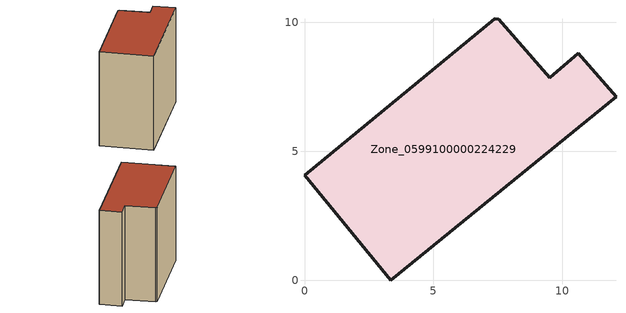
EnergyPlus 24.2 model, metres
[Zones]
Zone_0599100000224229
 floor ground (C_G): 0,4.07 7.38,10.14 7.53,10.12 9.51,7.85 10.62,8.81 12.09,7.12 3.35,0 z0
 wall outside (C_F): 3.35,0 12.09,7.12 10.62,8.81 9.51,7.85 7.53,10.12 7.38,10.14 0,4.07 3.35,0 z0:9.91
 roof outside (C_R): 7.38,10.14 0,4.07 3.35,0 12.09,7.12 10.62,8.81 9.51,7.85 7.53,10.12 z9.91
[BUILDING]
Pand.0599100000224229: North Axis=0; Terrain=City; Loads Convergence Tolerance Value=0.04; Temperature Convergence Tolerance Value=0.4; Solar Distribution=FullExterior; Maximum Number of Warmup Days=25; Minimum Number of Warmup Days=1
[Site:Location]
Rotterdam.The.Hague.AP_ZH_NLD Design_Conditions: Latitude=51.96; Longitude=4.45; Time Zone=1; Elevation=-4.5
[SITE:GROUNDTEMPERATURE:BUILDINGSURFACE]
18, 18, 18, 18, 18, 18, 18, 18, 18, 18, 18, 18
[MATERIAL] Thermal Absorptance=0.9; Solar Absorptance=0.7; Visible Absorptance=0.7
Name | Roughness | Thickness | Conductivity | Density | Specific Heat
G.TI.1946 | MediumSmooth | 0.15 | 1 | 540 | 1210
F.TI.1946 | Rough | 0.3 | 0.857143 | 1920 | 840
R.TI.1946 | MediumRough | 0.2 | 0.1 | 1500 | 1000
[CONSTRUCTION]
C_G: G.TI.1946
C_F: F.TI.1946
C_R: R.TI.1946
[ZONE]
Zone_0599100000224229: Type=1; Multiplier=1; Ceiling Height=Autocalculate; Volume=Autocalculate; Floor Area=autocalculate; Part of Total Floor Area=Yes
[ZONEINFILTRATION:DESIGNFLOWRATE]
Infil_Zone_0599100000224229: Zone or ZoneList or Space or SpaceList=Zone_0599100000224229; Schedule=AlwaysOn; Design Flow Rate Calculation Method=Flow/Area; Flow Rate per Floor Area=0.003; Constant Term Coefficient=1; Temperature Term Coefficient=0; Velocity Term Coefficient=0; Velocity Squared Term Coefficient=0
[HVACTEMPLATE:ZONE:IDEALLOADSAIRSYSTEM]
Zone_0599100000224229: Maximum Heating Supply Air Temperature=50; Minimum Cooling Supply Air Temperature=13; Maximum Heating Supply Air Humidity Ratio=0.0156; Minimum Cooling Supply Air Humidity Ratio=0.0077; Heating Limit=NoLimit; Cooling Limit=NoLimit; Dehumidification Control Type=ConstantSensibleHeatRatio; Cooling Sensible Heat Ratio=0.7; Dehumidification Setpoint=60; Humidification Control Type=None; Humidification Setpoint=30; Outdoor Air Method=None; Outdoor Air Flow Rate per Person=0.00944; Outdoor Air Flow Rate per Zone Floor Area=0; Outdoor Air Flow Rate per Zone=0; Demand Controlled Ventilation Type=None; Outdoor Air Economizer Type=NoEconomizer; Heat Recovery Type=None; Sensible Heat Recovery Effectiveness=0.7; Latent Heat Recovery Effectiveness=0.65
[ZONECONTROL:THERMOSTAT]
ThermostatControl_Zone_0599100000224229: Zone or ZoneList=Zone_0599100000224229; Control Type Schedule=DualSetpointControlType; Control 1=Thermostat_Zone_0599100000224229; Temperature Difference Between Cutout And Setpoint=0
[THERMOSTATSETPOINT:DUALSETPOINT]
Thermostat_Zone_0599100000224229: Heating Setpoint Temperature Schedule=HeatingSetpoint_Zone_0599100000224229; Cooling Setpoint Temperature Schedule=CoolingSetpoint_Zone_0599100000224229
[SCHEDULE:COMPACT]
HeatingSetpoint_Zone_0599100000224229: Through: 12/31, For: AllDays, Until: 24:00, 21
CoolingSetpoint_Zone_0599100000224229: Through: 12/31, For: AllDays, Until: 24:00, 24
DualSetpointControlType: Through: 12/31, For: AllDays, Until: 24:00, 4
AlwaysOn: Through: 12/31, For: AllDays, Until: 24:00, 1
